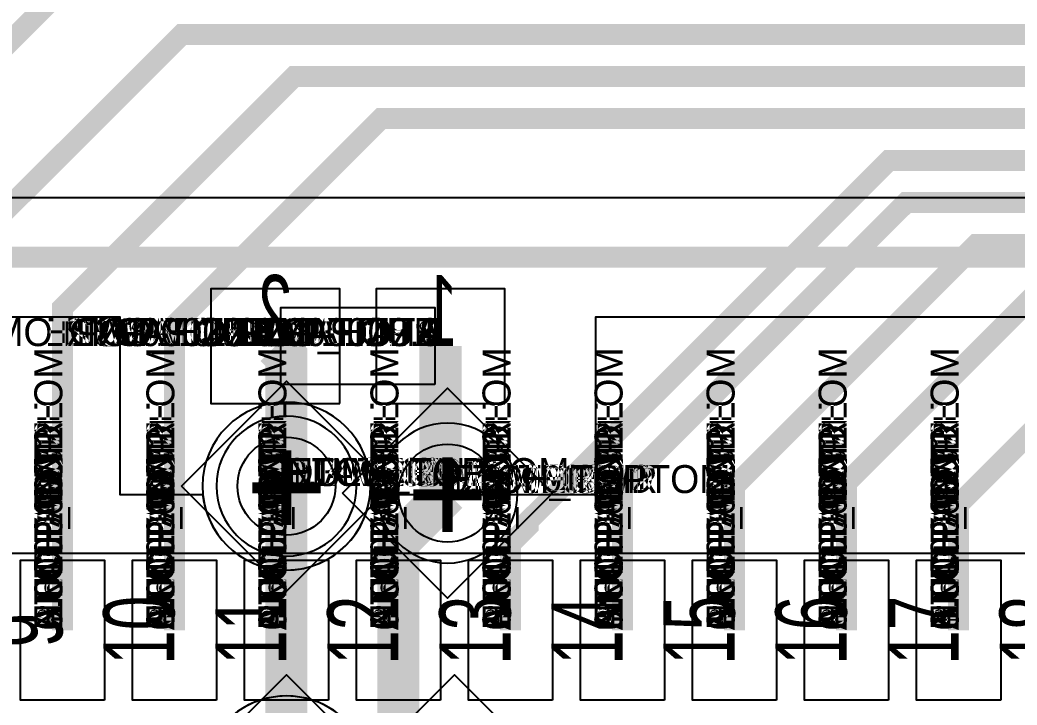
# Model space of a CAD drawing. Extents: x 0 to 323, y 0 to 320.
# Drawn here: x 31.1 to 38.22, y 37.19 to 42.08 of the extents above; entities that cross this region are included whole.
import ezdxf
from ezdxf.enums import TextEntityAlignment as Align

# ---------------------------------------------------------------- set-up
doc = ezdxf.new("R2010")
doc.units = 0
doc.header["$MEASUREMENT"] = 0
doc.layers.get('0').update_dxf_attribs({"linetype": 'CONTINUOUS'})
for name, color, linetype in [('CDN_FIGURES', 7, 'CONTINUOUS'), ('ETCH_BOTTOM', 7, 'CONTINUOUS'), ('ETCH_GND', 3, 'CONTINUOUS'), ('ETCH_INT1', 4, 'CONTINUOUS'), ('ETCH_INT2', 5, 'CONTINUOUS'), ('ETCH_PWR', 6, 'CONTINUOUS'), ('ETCH_TOP', 2, 'CONTINUOUS'), ('MANUFACTURING_NCLEGEND-1-6', 8, 'CONTINUOUS'), ('PACKAGE_GEOMETRY_ASSEMBLY_TOP', 11, 'CONTINUOUS'), ('PACKAGE_GEOMETRY_PIN_NUMBER', 9, 'CONTINUOUS')]:
    doc.layers.add(name, color=color, linetype=linetype)

# ---------------------------------------------------------------- blocks, each defined once
blk = doc.blocks.new('FIGURE_DIAMOND')
at = {"layer": 'CDN_FIGURES'}
blk.add_lwpolyline([(-0.5, 0), (0, 0.5), (0.5, 0), (0, -0.5)], close=True, dxfattribs=at)
blk = doc.blocks.new('PAD_INFO')
for tag in ['SHAPE_TYPE', 'PAD_HEIGHT', 'PAD_LAYER', 'PAD_TYPE', 'PAD_WIDTH']:
    blk.add_attdef(tag, (0, 0), '', height=0.2)
at = {"flags": 2}
blk.add_attdef('CDN_TYPE', (0, 0), '', height=0.2, dxfattribs=at)
blk = doc.blocks.new('DRILL_INFO')
at = {"flags": 2}
blk.add_attdef('CDN_TYPE', (0, 0), '', height=0.2, dxfattribs=at)
for tag in ['FSHAPE', 'FCHAR', 'DRILL_HEIGHT', 'DIAMETER', 'PLATED', 'DRILL_WIDTH']:
    blk.add_attdef(tag, (0, 0), '', height=0.2)
blk = doc.blocks.new('VIA0700X0300')
at = {"layer": 'ETCH_BOTTOM'}
blk.add_circle((0, 0), 0.35, dxfattribs=at)
at = {"layer": 'ETCH_GND'}
blk.add_circle((0, 0), 0.35, dxfattribs=at)
at = {"layer": 'ETCH_INT1'}
blk.add_circle((0, 0), 0.35, dxfattribs=at)
at = {"layer": 'ETCH_INT2'}
blk.add_circle((0, 0), 0.35, dxfattribs=at)
at = {"layer": 'ETCH_PWR'}
blk.add_circle((0, 0), 0.35, dxfattribs=at)
at = {"layer": 'ETCH_TOP'}
blk.add_circle((0, 0), 0.35, dxfattribs=at)
ref = blk.add_blockref('PAD_INFO', (0, 0))
ref.add_attrib('PAD_LAYER', 'ETCH_TOP', (0, 0), dxfattribs={"height": 0.2})
ref.add_attrib('SHAPE_TYPE', 'NULL', (0, 0), dxfattribs={"height": 0.2})
ref.add_attrib('PAD_TYPE', 'ANTIPAD', (0, 0), dxfattribs={"height": 0.2})
ref.add_attrib('PAD_WIDTH', '0.000000', (0, 0), dxfattribs={"height": 0.2})
ref.add_attrib('PAD_HEIGHT', '0.000000', (0, 0), dxfattribs={"height": 0.2})
ref = blk.add_blockref('PAD_INFO', (0, 0))
ref.add_attrib('PAD_LAYER', 'ETCH_GND', (0, 0), dxfattribs={"height": 0.2})
ref.add_attrib('SHAPE_TYPE', 'NULL', (0, 0), dxfattribs={"height": 0.2})
ref.add_attrib('PAD_TYPE', 'ANTIPAD', (0, 0), dxfattribs={"height": 0.2})
ref.add_attrib('PAD_WIDTH', '0.000000', (0, 0), dxfattribs={"height": 0.2})
ref.add_attrib('PAD_HEIGHT', '0.000000', (0, 0), dxfattribs={"height": 0.2})
ref = blk.add_blockref('PAD_INFO', (0, 0))
ref.add_attrib('PAD_LAYER', 'ETCH_INT1', (0, 0), dxfattribs={"height": 0.2})
ref.add_attrib('SHAPE_TYPE', 'NULL', (0, 0), dxfattribs={"height": 0.2})
ref.add_attrib('PAD_TYPE', 'ANTIPAD', (0, 0), dxfattribs={"height": 0.2})
ref.add_attrib('PAD_WIDTH', '0.000000', (0, 0), dxfattribs={"height": 0.2})
ref.add_attrib('PAD_HEIGHT', '0.000000', (0, 0), dxfattribs={"height": 0.2})
ref = blk.add_blockref('PAD_INFO', (0, 0))
ref.add_attrib('PAD_LAYER', 'ETCH_INT2', (0, 0), dxfattribs={"height": 0.2})
ref.add_attrib('SHAPE_TYPE', 'NULL', (0, 0), dxfattribs={"height": 0.2})
ref.add_attrib('PAD_TYPE', 'ANTIPAD', (0, 0), dxfattribs={"height": 0.2})
ref.add_attrib('PAD_WIDTH', '0.000000', (0, 0), dxfattribs={"height": 0.2})
ref.add_attrib('PAD_HEIGHT', '0.000000', (0, 0), dxfattribs={"height": 0.2})
ref = blk.add_blockref('PAD_INFO', (0, 0))
ref.add_attrib('PAD_LAYER', 'ETCH_PWR', (0, 0), dxfattribs={"height": 0.2})
ref.add_attrib('SHAPE_TYPE', 'NULL', (0, 0), dxfattribs={"height": 0.2})
ref.add_attrib('PAD_TYPE', 'ANTIPAD', (0, 0), dxfattribs={"height": 0.2})
ref.add_attrib('PAD_WIDTH', '0.000000', (0, 0), dxfattribs={"height": 0.2})
ref.add_attrib('PAD_HEIGHT', '0.000000', (0, 0), dxfattribs={"height": 0.2})
ref = blk.add_blockref('PAD_INFO', (0, 0))
ref.add_attrib('PAD_LAYER', 'ETCH_BOTTOM', (0, 0), dxfattribs={"height": 0.2})
ref.add_attrib('SHAPE_TYPE', 'NULL', (0, 0), dxfattribs={"height": 0.2})
ref.add_attrib('PAD_TYPE', 'ANTIPAD', (0, 0), dxfattribs={"height": 0.2})
ref.add_attrib('PAD_WIDTH', '0.000000', (0, 0), dxfattribs={"height": 0.2})
ref.add_attrib('PAD_HEIGHT', '0.000000', (0, 0), dxfattribs={"height": 0.2})
ref = blk.add_blockref('PAD_INFO', (0, 0))
ref.add_attrib('PAD_LAYER', 'ETCH_TOP', (0, 0), dxfattribs={"height": 0.2})
ref.add_attrib('SHAPE_TYPE', 'NULL', (0, 0), dxfattribs={"height": 0.2})
ref.add_attrib('PAD_TYPE', 'THERMAL', (0, 0), dxfattribs={"height": 0.2})
ref.add_attrib('PAD_WIDTH', '0.000000', (0, 0), dxfattribs={"height": 0.2})
ref.add_attrib('PAD_HEIGHT', '0.000000', (0, 0), dxfattribs={"height": 0.2})
ref = blk.add_blockref('PAD_INFO', (0, 0))
ref.add_attrib('PAD_LAYER', 'ETCH_GND', (0, 0), dxfattribs={"height": 0.2})
ref.add_attrib('SHAPE_TYPE', 'NULL', (0, 0), dxfattribs={"height": 0.2})
ref.add_attrib('PAD_TYPE', 'THERMAL', (0, 0), dxfattribs={"height": 0.2})
ref.add_attrib('PAD_WIDTH', '0.000000', (0, 0), dxfattribs={"height": 0.2})
ref.add_attrib('PAD_HEIGHT', '0.000000', (0, 0), dxfattribs={"height": 0.2})
ref = blk.add_blockref('PAD_INFO', (0, 0))
ref.add_attrib('PAD_LAYER', 'ETCH_INT1', (0, 0), dxfattribs={"height": 0.2})
ref.add_attrib('SHAPE_TYPE', 'NULL', (0, 0), dxfattribs={"height": 0.2})
ref.add_attrib('PAD_TYPE', 'THERMAL', (0, 0), dxfattribs={"height": 0.2})
ref.add_attrib('PAD_WIDTH', '0.000000', (0, 0), dxfattribs={"height": 0.2})
ref.add_attrib('PAD_HEIGHT', '0.000000', (0, 0), dxfattribs={"height": 0.2})
ref = blk.add_blockref('PAD_INFO', (0, 0))
ref.add_attrib('PAD_LAYER', 'ETCH_INT2', (0, 0), dxfattribs={"height": 0.2})
ref.add_attrib('SHAPE_TYPE', 'NULL', (0, 0), dxfattribs={"height": 0.2})
ref.add_attrib('PAD_TYPE', 'THERMAL', (0, 0), dxfattribs={"height": 0.2})
ref.add_attrib('PAD_WIDTH', '0.000000', (0, 0), dxfattribs={"height": 0.2})
ref.add_attrib('PAD_HEIGHT', '0.000000', (0, 0), dxfattribs={"height": 0.2})
ref = blk.add_blockref('PAD_INFO', (0, 0))
ref.add_attrib('PAD_LAYER', 'ETCH_PWR', (0, 0), dxfattribs={"height": 0.2})
ref.add_attrib('SHAPE_TYPE', 'NULL', (0, 0), dxfattribs={"height": 0.2})
ref.add_attrib('PAD_TYPE', 'THERMAL', (0, 0), dxfattribs={"height": 0.2})
ref.add_attrib('PAD_WIDTH', '0.000000', (0, 0), dxfattribs={"height": 0.2})
ref.add_attrib('PAD_HEIGHT', '0.000000', (0, 0), dxfattribs={"height": 0.2})
ref = blk.add_blockref('PAD_INFO', (0, 0))
ref.add_attrib('PAD_LAYER', 'ETCH_BOTTOM', (0, 0), dxfattribs={"height": 0.2})
ref.add_attrib('SHAPE_TYPE', 'NULL', (0, 0), dxfattribs={"height": 0.2})
ref.add_attrib('PAD_TYPE', 'THERMAL', (0, 0), dxfattribs={"height": 0.2})
ref.add_attrib('PAD_WIDTH', '0.000000', (0, 0), dxfattribs={"height": 0.2})
ref.add_attrib('PAD_HEIGHT', '0.000000', (0, 0), dxfattribs={"height": 0.2})
ref = blk.add_blockref('PAD_INFO', (0, 0))
ref.add_attrib('PAD_LAYER', 'ETCH_TOP', (0, 0), dxfattribs={"height": 0.2})
ref.add_attrib('SHAPE_TYPE', 'CIRCLE', (0, 0), dxfattribs={"height": 0.2})
ref.add_attrib('PAD_TYPE', 'REGULAR', (0, 0), dxfattribs={"height": 0.2})
ref.add_attrib('PAD_WIDTH', '0.700000', (0, 0), dxfattribs={"height": 0.2})
ref.add_attrib('PAD_HEIGHT', '0.700000', (0, 0), dxfattribs={"height": 0.2})
ref = blk.add_blockref('PAD_INFO', (0, 0))
ref.add_attrib('PAD_LAYER', 'ETCH_GND', (0, 0), dxfattribs={"height": 0.2})
ref.add_attrib('SHAPE_TYPE', 'CIRCLE', (0, 0), dxfattribs={"height": 0.2})
ref.add_attrib('PAD_TYPE', 'REGULAR', (0, 0), dxfattribs={"height": 0.2})
ref.add_attrib('PAD_WIDTH', '0.700000', (0, 0), dxfattribs={"height": 0.2})
ref.add_attrib('PAD_HEIGHT', '0.700000', (0, 0), dxfattribs={"height": 0.2})
ref = blk.add_blockref('PAD_INFO', (0, 0))
ref.add_attrib('PAD_LAYER', 'ETCH_INT1', (0, 0), dxfattribs={"height": 0.2})
ref.add_attrib('SHAPE_TYPE', 'CIRCLE', (0, 0), dxfattribs={"height": 0.2})
ref.add_attrib('PAD_TYPE', 'REGULAR', (0, 0), dxfattribs={"height": 0.2})
ref.add_attrib('PAD_WIDTH', '0.700000', (0, 0), dxfattribs={"height": 0.2})
ref.add_attrib('PAD_HEIGHT', '0.700000', (0, 0), dxfattribs={"height": 0.2})
ref = blk.add_blockref('PAD_INFO', (0, 0))
ref.add_attrib('PAD_LAYER', 'ETCH_INT2', (0, 0), dxfattribs={"height": 0.2})
ref.add_attrib('SHAPE_TYPE', 'CIRCLE', (0, 0), dxfattribs={"height": 0.2})
ref.add_attrib('PAD_TYPE', 'REGULAR', (0, 0), dxfattribs={"height": 0.2})
ref.add_attrib('PAD_WIDTH', '0.700000', (0, 0), dxfattribs={"height": 0.2})
ref.add_attrib('PAD_HEIGHT', '0.700000', (0, 0), dxfattribs={"height": 0.2})
ref = blk.add_blockref('PAD_INFO', (0, 0))
ref.add_attrib('PAD_LAYER', 'ETCH_PWR', (0, 0), dxfattribs={"height": 0.2})
ref.add_attrib('SHAPE_TYPE', 'CIRCLE', (0, 0), dxfattribs={"height": 0.2})
ref.add_attrib('PAD_TYPE', 'REGULAR', (0, 0), dxfattribs={"height": 0.2})
ref.add_attrib('PAD_WIDTH', '0.700000', (0, 0), dxfattribs={"height": 0.2})
ref.add_attrib('PAD_HEIGHT', '0.700000', (0, 0), dxfattribs={"height": 0.2})
ref = blk.add_blockref('PAD_INFO', (0, 0))
ref.add_attrib('PAD_LAYER', 'ETCH_BOTTOM', (0, 0), dxfattribs={"height": 0.2})
ref.add_attrib('SHAPE_TYPE', 'CIRCLE', (0, 0), dxfattribs={"height": 0.2})
ref.add_attrib('PAD_TYPE', 'REGULAR', (0, 0), dxfattribs={"height": 0.2})
ref.add_attrib('PAD_WIDTH', '0.700000', (0, 0), dxfattribs={"height": 0.2})
ref.add_attrib('PAD_HEIGHT', '0.700000', (0, 0), dxfattribs={"height": 0.2})
ref = blk.add_blockref('DRILL_INFO', (0, 0))
ref.add_attrib('DIAMETER', '0.300000', (0, 0), dxfattribs={"height": 0.2})
ref.add_attrib('PLATED', 'PLATED', (0, 0), dxfattribs={"height": 0.2})
ref.add_attrib('FSHAPE', 'DIAMOND', (0, 0), dxfattribs={"height": 0.2})
ref.add_attrib('FCHAR', '+', (0, 0), dxfattribs={"height": 0.2})
ref.add_attrib('DRILL_WIDTH', '1.500000', (0, 0), dxfattribs={"height": 0.2})
ref.add_attrib('DRILL_HEIGHT', '1.500000', (0, 0), dxfattribs={"height": 0.2})
for tag in ['CDN_TYPE', 'PIN']:
    blk.add_attdef(tag, (0, 0), '', height=0.2)
at = {"flags": 2}
for tag in ['PSTKNAME', 'BBV']:
    blk.add_attdef(tag, (0, 0), '', height=0.2, dxfattribs=at)
blk = doc.blocks.new('RC1000X0600TS')
at = {"layer": 'ETCH_TOP'}
blk.add_lwpolyline([(-0.5, -0.3), (-0.5, 0.3), (0.5, 0.3), (0.5, -0.3)], close=True, dxfattribs=at)
ref = blk.add_blockref('PAD_INFO', (0, 0))
ref.add_attrib('PAD_LAYER', 'ETCH_TOP', (0, 0), dxfattribs={"height": 0.2})
ref.add_attrib('SHAPE_TYPE', 'NULL', (0, 0), dxfattribs={"height": 0.2})
ref.add_attrib('PAD_TYPE', 'ANTIPAD', (0, 0), dxfattribs={"height": 0.2})
ref.add_attrib('PAD_WIDTH', '0.000000', (0, 0), dxfattribs={"height": 0.2})
ref.add_attrib('PAD_HEIGHT', '0.000000', (0, 0), dxfattribs={"height": 0.2})
ref = blk.add_blockref('PAD_INFO', (0, 0))
ref.add_attrib('PAD_LAYER', 'ETCH_GND', (0, 0), dxfattribs={"height": 0.2})
ref.add_attrib('SHAPE_TYPE', 'NULL', (0, 0), dxfattribs={"height": 0.2})
ref.add_attrib('PAD_TYPE', 'ANTIPAD', (0, 0), dxfattribs={"height": 0.2})
ref.add_attrib('PAD_WIDTH', '0.000000', (0, 0), dxfattribs={"height": 0.2})
ref.add_attrib('PAD_HEIGHT', '0.000000', (0, 0), dxfattribs={"height": 0.2})
ref = blk.add_blockref('PAD_INFO', (0, 0))
ref.add_attrib('PAD_LAYER', 'ETCH_INT1', (0, 0), dxfattribs={"height": 0.2})
ref.add_attrib('SHAPE_TYPE', 'NULL', (0, 0), dxfattribs={"height": 0.2})
ref.add_attrib('PAD_TYPE', 'ANTIPAD', (0, 0), dxfattribs={"height": 0.2})
ref.add_attrib('PAD_WIDTH', '0.000000', (0, 0), dxfattribs={"height": 0.2})
ref.add_attrib('PAD_HEIGHT', '0.000000', (0, 0), dxfattribs={"height": 0.2})
ref = blk.add_blockref('PAD_INFO', (0, 0))
ref.add_attrib('PAD_LAYER', 'ETCH_INT2', (0, 0), dxfattribs={"height": 0.2})
ref.add_attrib('SHAPE_TYPE', 'NULL', (0, 0), dxfattribs={"height": 0.2})
ref.add_attrib('PAD_TYPE', 'ANTIPAD', (0, 0), dxfattribs={"height": 0.2})
ref.add_attrib('PAD_WIDTH', '0.000000', (0, 0), dxfattribs={"height": 0.2})
ref.add_attrib('PAD_HEIGHT', '0.000000', (0, 0), dxfattribs={"height": 0.2})
ref = blk.add_blockref('PAD_INFO', (0, 0))
ref.add_attrib('PAD_LAYER', 'ETCH_PWR', (0, 0), dxfattribs={"height": 0.2})
ref.add_attrib('SHAPE_TYPE', 'NULL', (0, 0), dxfattribs={"height": 0.2})
ref.add_attrib('PAD_TYPE', 'ANTIPAD', (0, 0), dxfattribs={"height": 0.2})
ref.add_attrib('PAD_WIDTH', '0.000000', (0, 0), dxfattribs={"height": 0.2})
ref.add_attrib('PAD_HEIGHT', '0.000000', (0, 0), dxfattribs={"height": 0.2})
ref = blk.add_blockref('PAD_INFO', (0, 0))
ref.add_attrib('PAD_LAYER', 'ETCH_BOTTOM', (0, 0), dxfattribs={"height": 0.2})
ref.add_attrib('SHAPE_TYPE', 'NULL', (0, 0), dxfattribs={"height": 0.2})
ref.add_attrib('PAD_TYPE', 'ANTIPAD', (0, 0), dxfattribs={"height": 0.2})
ref.add_attrib('PAD_WIDTH', '0.000000', (0, 0), dxfattribs={"height": 0.2})
ref.add_attrib('PAD_HEIGHT', '0.000000', (0, 0), dxfattribs={"height": 0.2})
ref = blk.add_blockref('PAD_INFO', (0, 0))
ref.add_attrib('PAD_LAYER', 'ETCH_TOP', (0, 0), dxfattribs={"height": 0.2})
ref.add_attrib('SHAPE_TYPE', 'NULL', (0, 0), dxfattribs={"height": 0.2})
ref.add_attrib('PAD_TYPE', 'THERMAL', (0, 0), dxfattribs={"height": 0.2})
ref.add_attrib('PAD_WIDTH', '0.000000', (0, 0), dxfattribs={"height": 0.2})
ref.add_attrib('PAD_HEIGHT', '0.000000', (0, 0), dxfattribs={"height": 0.2})
ref = blk.add_blockref('PAD_INFO', (0, 0))
ref.add_attrib('PAD_LAYER', 'ETCH_GND', (0, 0), dxfattribs={"height": 0.2})
ref.add_attrib('SHAPE_TYPE', 'NULL', (0, 0), dxfattribs={"height": 0.2})
ref.add_attrib('PAD_TYPE', 'THERMAL', (0, 0), dxfattribs={"height": 0.2})
ref.add_attrib('PAD_WIDTH', '0.000000', (0, 0), dxfattribs={"height": 0.2})
ref.add_attrib('PAD_HEIGHT', '0.000000', (0, 0), dxfattribs={"height": 0.2})
ref = blk.add_blockref('PAD_INFO', (0, 0))
ref.add_attrib('PAD_LAYER', 'ETCH_INT1', (0, 0), dxfattribs={"height": 0.2})
ref.add_attrib('SHAPE_TYPE', 'NULL', (0, 0), dxfattribs={"height": 0.2})
ref.add_attrib('PAD_TYPE', 'THERMAL', (0, 0), dxfattribs={"height": 0.2})
ref.add_attrib('PAD_WIDTH', '0.000000', (0, 0), dxfattribs={"height": 0.2})
ref.add_attrib('PAD_HEIGHT', '0.000000', (0, 0), dxfattribs={"height": 0.2})
ref = blk.add_blockref('PAD_INFO', (0, 0))
ref.add_attrib('PAD_LAYER', 'ETCH_INT2', (0, 0), dxfattribs={"height": 0.2})
ref.add_attrib('SHAPE_TYPE', 'NULL', (0, 0), dxfattribs={"height": 0.2})
ref.add_attrib('PAD_TYPE', 'THERMAL', (0, 0), dxfattribs={"height": 0.2})
ref.add_attrib('PAD_WIDTH', '0.000000', (0, 0), dxfattribs={"height": 0.2})
ref.add_attrib('PAD_HEIGHT', '0.000000', (0, 0), dxfattribs={"height": 0.2})
ref = blk.add_blockref('PAD_INFO', (0, 0))
ref.add_attrib('PAD_LAYER', 'ETCH_PWR', (0, 0), dxfattribs={"height": 0.2})
ref.add_attrib('SHAPE_TYPE', 'NULL', (0, 0), dxfattribs={"height": 0.2})
ref.add_attrib('PAD_TYPE', 'THERMAL', (0, 0), dxfattribs={"height": 0.2})
ref.add_attrib('PAD_WIDTH', '0.000000', (0, 0), dxfattribs={"height": 0.2})
ref.add_attrib('PAD_HEIGHT', '0.000000', (0, 0), dxfattribs={"height": 0.2})
ref = blk.add_blockref('PAD_INFO', (0, 0))
ref.add_attrib('PAD_LAYER', 'ETCH_BOTTOM', (0, 0), dxfattribs={"height": 0.2})
ref.add_attrib('SHAPE_TYPE', 'NULL', (0, 0), dxfattribs={"height": 0.2})
ref.add_attrib('PAD_TYPE', 'THERMAL', (0, 0), dxfattribs={"height": 0.2})
ref.add_attrib('PAD_WIDTH', '0.000000', (0, 0), dxfattribs={"height": 0.2})
ref.add_attrib('PAD_HEIGHT', '0.000000', (0, 0), dxfattribs={"height": 0.2})
ref = blk.add_blockref('PAD_INFO', (0, 0))
ref.add_attrib('PAD_LAYER', 'ETCH_TOP', (0, 0), dxfattribs={"height": 0.2})
ref.add_attrib('SHAPE_TYPE', 'RECTANGLE', (0, 0), dxfattribs={"height": 0.2})
ref.add_attrib('PAD_TYPE', 'REGULAR', (0, 0), dxfattribs={"height": 0.2})
ref.add_attrib('PAD_WIDTH', '1.000000', (0, 0), dxfattribs={"height": 0.2})
ref.add_attrib('PAD_HEIGHT', '0.600000', (0, 0), dxfattribs={"height": 0.2})
ref = blk.add_blockref('PAD_INFO', (0, 0))
ref.add_attrib('PAD_LAYER', 'ETCH_GND', (0, 0), dxfattribs={"height": 0.2})
ref.add_attrib('SHAPE_TYPE', 'NULL', (0, 0), dxfattribs={"height": 0.2})
ref.add_attrib('PAD_TYPE', 'REGULAR', (0, 0), dxfattribs={"height": 0.2})
ref.add_attrib('PAD_WIDTH', '0.000000', (0, 0), dxfattribs={"height": 0.2})
ref.add_attrib('PAD_HEIGHT', '0.000000', (0, 0), dxfattribs={"height": 0.2})
ref = blk.add_blockref('PAD_INFO', (0, 0))
ref.add_attrib('PAD_LAYER', 'ETCH_INT1', (0, 0), dxfattribs={"height": 0.2})
ref.add_attrib('SHAPE_TYPE', 'NULL', (0, 0), dxfattribs={"height": 0.2})
ref.add_attrib('PAD_TYPE', 'REGULAR', (0, 0), dxfattribs={"height": 0.2})
ref.add_attrib('PAD_WIDTH', '0.000000', (0, 0), dxfattribs={"height": 0.2})
ref.add_attrib('PAD_HEIGHT', '0.000000', (0, 0), dxfattribs={"height": 0.2})
ref = blk.add_blockref('PAD_INFO', (0, 0))
ref.add_attrib('PAD_LAYER', 'ETCH_INT2', (0, 0), dxfattribs={"height": 0.2})
ref.add_attrib('SHAPE_TYPE', 'NULL', (0, 0), dxfattribs={"height": 0.2})
ref.add_attrib('PAD_TYPE', 'REGULAR', (0, 0), dxfattribs={"height": 0.2})
ref.add_attrib('PAD_WIDTH', '0.000000', (0, 0), dxfattribs={"height": 0.2})
ref.add_attrib('PAD_HEIGHT', '0.000000', (0, 0), dxfattribs={"height": 0.2})
ref = blk.add_blockref('PAD_INFO', (0, 0))
ref.add_attrib('PAD_LAYER', 'ETCH_PWR', (0, 0), dxfattribs={"height": 0.2})
ref.add_attrib('SHAPE_TYPE', 'NULL', (0, 0), dxfattribs={"height": 0.2})
ref.add_attrib('PAD_TYPE', 'REGULAR', (0, 0), dxfattribs={"height": 0.2})
ref.add_attrib('PAD_WIDTH', '0.000000', (0, 0), dxfattribs={"height": 0.2})
ref.add_attrib('PAD_HEIGHT', '0.000000', (0, 0), dxfattribs={"height": 0.2})
ref = blk.add_blockref('PAD_INFO', (0, 0))
ref.add_attrib('PAD_LAYER', 'ETCH_BOTTOM', (0, 0), dxfattribs={"height": 0.2})
ref.add_attrib('SHAPE_TYPE', 'NULL', (0, 0), dxfattribs={"height": 0.2})
ref.add_attrib('PAD_TYPE', 'REGULAR', (0, 0), dxfattribs={"height": 0.2})
ref.add_attrib('PAD_WIDTH', '0.000000', (0, 0), dxfattribs={"height": 0.2})
ref.add_attrib('PAD_HEIGHT', '0.000000', (0, 0), dxfattribs={"height": 0.2})
ref = blk.add_blockref('DRILL_INFO', (0, 0))
ref.add_attrib('DIAMETER', '0.000000', (0, 0), dxfattribs={"height": 0.2})
ref.add_attrib('PLATED', 'PLATED', (0, 0), dxfattribs={"height": 0.2})
ref.add_attrib('FSHAPE', 'NULL', (0, 0), dxfattribs={"height": 0.2})
ref.add_attrib('DRILL_WIDTH', '0.000000', (0, 0), dxfattribs={"height": 0.2})
ref.add_attrib('DRILL_HEIGHT', '0.000000', (0, 0), dxfattribs={"height": 0.2})
for tag in ['CDN_TYPE', 'PIN']:
    blk.add_attdef(tag, (0, 0), '', height=0.2)
at = {"flags": 2}
for tag in ['PSTKNAME', 'BBV']:
    blk.add_attdef(tag, (0, 0), '', height=0.2, dxfattribs=at)
blk = doc.blocks.new('TSSOP2_44')
at = {"layer": 'PACKAGE_GEOMETRY_ASSEMBLY_TOP'}
blk.add_lwpolyline([(-5.08, -9.315), (5.08, -9.315), (5.08, 9.315), (-5.08, 9.315)], close=True, dxfattribs=at)
at = {"layer": 'ETCH_TOP'}
ref = blk.add_blockref('RC1000X0600TS', (-5.63, 6.8), dxfattribs=at)
ref.add_attrib('CDN_TYPE', 'PIN', (0, 0), dxfattribs={"height": 0.2})
ref.add_attrib('PIN', '3', (0, 0), dxfattribs={"height": 0.2})
ref = blk.add_blockref('RC1000X0600TS', (-5.63, 6), dxfattribs=at)
ref.add_attrib('CDN_TYPE', 'PIN', (0, 0), dxfattribs={"height": 0.2})
ref.add_attrib('PIN', '4', (0, 0), dxfattribs={"height": 0.2})
ref = blk.add_blockref('RC1000X0600TS', (-5.63, 5.2), dxfattribs=at)
ref.add_attrib('CDN_TYPE', 'PIN', (0, 0), dxfattribs={"height": 0.2})
ref.add_attrib('PIN', '5', (0, 0), dxfattribs={"height": 0.2})
ref = blk.add_blockref('RC1000X0600TS', (-5.63, 4.4), dxfattribs=at)
ref.add_attrib('CDN_TYPE', 'PIN', (0, 0), dxfattribs={"height": 0.2})
ref.add_attrib('PIN', '6', (0, 0), dxfattribs={"height": 0.2})
ref = blk.add_blockref('RC1000X0600TS', (-5.63, 3.6), dxfattribs=at)
ref.add_attrib('CDN_TYPE', 'PIN', (0, 0), dxfattribs={"height": 0.2})
ref.add_attrib('PIN', '7', (0, 0), dxfattribs={"height": 0.2})
ref = blk.add_blockref('RC1000X0600TS', (-5.63, 2.8), dxfattribs=at)
ref.add_attrib('CDN_TYPE', 'PIN', (0, 0), dxfattribs={"height": 0.2})
ref.add_attrib('PIN', '8', (0, 0), dxfattribs={"height": 0.2})
ref = blk.add_blockref('RC1000X0600TS', (-5.63, 2), dxfattribs=at)
ref.add_attrib('CDN_TYPE', 'PIN', (0, 0), dxfattribs={"height": 0.2})
ref.add_attrib('PIN', '9', (0, 0), dxfattribs={"height": 0.2})
ref = blk.add_blockref('RC1000X0600TS', (-5.63, 1.2), dxfattribs=at)
ref.add_attrib('CDN_TYPE', 'PIN', (0, 0), dxfattribs={"height": 0.2})
ref.add_attrib('PIN', '10', (0, 0), dxfattribs={"height": 0.2})
ref = blk.add_blockref('RC1000X0600TS', (-5.63, 0.4), dxfattribs=at)
ref.add_attrib('CDN_TYPE', 'PIN', (0, 0), dxfattribs={"height": 0.2})
ref.add_attrib('PIN', '11', (0, 0), dxfattribs={"height": 0.2})
ref = blk.add_blockref('RC1000X0600TS', (-5.63, -6), dxfattribs=at)
ref.add_attrib('CDN_TYPE', 'PIN', (0, 0), dxfattribs={"height": 0.2})
ref.add_attrib('PIN', '19', (0, 0), dxfattribs={"height": 0.2})
ref = blk.add_blockref('RC1000X0600TS', (-5.63, -5.2), dxfattribs=at)
ref.add_attrib('CDN_TYPE', 'PIN', (0, 0), dxfattribs={"height": 0.2})
ref.add_attrib('PIN', '18', (0, 0), dxfattribs={"height": 0.2})
ref = blk.add_blockref('RC1000X0600TS', (-5.63, -3.6), dxfattribs=at)
ref.add_attrib('CDN_TYPE', 'PIN', (0, 0), dxfattribs={"height": 0.2})
ref.add_attrib('PIN', '16', (0, 0), dxfattribs={"height": 0.2})
ref = blk.add_blockref('RC1000X0600TS', (-5.63, -1.2), dxfattribs=at)
ref.add_attrib('CDN_TYPE', 'PIN', (0, 0), dxfattribs={"height": 0.2})
ref.add_attrib('PIN', '13', (0, 0), dxfattribs={"height": 0.2})
ref = blk.add_blockref('RC1000X0600TS', (-5.63, -0.4), dxfattribs=at)
ref.add_attrib('CDN_TYPE', 'PIN', (0, 0), dxfattribs={"height": 0.2})
ref.add_attrib('PIN', '12', (0, 0), dxfattribs={"height": 0.2})
ref = blk.add_blockref('RC1000X0600TS', (-5.63, -4.4), dxfattribs=at)
ref.add_attrib('CDN_TYPE', 'PIN', (0, 0), dxfattribs={"height": 0.2})
ref.add_attrib('PIN', '17', (0, 0), dxfattribs={"height": 0.2})
ref = blk.add_blockref('RC1000X0600TS', (-5.63, -2.8), dxfattribs=at)
ref.add_attrib('CDN_TYPE', 'PIN', (0, 0), dxfattribs={"height": 0.2})
ref.add_attrib('PIN', '15', (0, 0), dxfattribs={"height": 0.2})
ref = blk.add_blockref('RC1000X0600TS', (-5.63, -2), dxfattribs=at)
ref.add_attrib('CDN_TYPE', 'PIN', (0, 0), dxfattribs={"height": 0.2})
ref.add_attrib('PIN', '14', (0, 0), dxfattribs={"height": 0.2})
at = {"flags": 2}
for tag in ['SYMBOL_TYPE', 'CDN_TYPE', 'REFDES']:
    blk.add_attdef(tag, (0, 0), '', height=0.2, dxfattribs=at)
blk = doc.blocks.new('RC0920X0820TS')
at = {"layer": 'ETCH_TOP'}
blk.add_lwpolyline([(-0.46, -0.41), (-0.46, 0.41), (0.46, 0.41), (0.46, -0.41)], close=True, dxfattribs=at)
ref = blk.add_blockref('PAD_INFO', (0, 0))
ref.add_attrib('PAD_LAYER', 'ETCH_TOP', (0, 0), dxfattribs={"height": 0.2})
ref.add_attrib('SHAPE_TYPE', 'NULL', (0, 0), dxfattribs={"height": 0.2})
ref.add_attrib('PAD_TYPE', 'ANTIPAD', (0, 0), dxfattribs={"height": 0.2})
ref.add_attrib('PAD_WIDTH', '0.000000', (0, 0), dxfattribs={"height": 0.2})
ref.add_attrib('PAD_HEIGHT', '0.000000', (0, 0), dxfattribs={"height": 0.2})
ref = blk.add_blockref('PAD_INFO', (0, 0))
ref.add_attrib('PAD_LAYER', 'ETCH_GND', (0, 0), dxfattribs={"height": 0.2})
ref.add_attrib('SHAPE_TYPE', 'NULL', (0, 0), dxfattribs={"height": 0.2})
ref.add_attrib('PAD_TYPE', 'ANTIPAD', (0, 0), dxfattribs={"height": 0.2})
ref.add_attrib('PAD_WIDTH', '0.000000', (0, 0), dxfattribs={"height": 0.2})
ref.add_attrib('PAD_HEIGHT', '0.000000', (0, 0), dxfattribs={"height": 0.2})
ref = blk.add_blockref('PAD_INFO', (0, 0))
ref.add_attrib('PAD_LAYER', 'ETCH_INT1', (0, 0), dxfattribs={"height": 0.2})
ref.add_attrib('SHAPE_TYPE', 'NULL', (0, 0), dxfattribs={"height": 0.2})
ref.add_attrib('PAD_TYPE', 'ANTIPAD', (0, 0), dxfattribs={"height": 0.2})
ref.add_attrib('PAD_WIDTH', '0.000000', (0, 0), dxfattribs={"height": 0.2})
ref.add_attrib('PAD_HEIGHT', '0.000000', (0, 0), dxfattribs={"height": 0.2})
ref = blk.add_blockref('PAD_INFO', (0, 0))
ref.add_attrib('PAD_LAYER', 'ETCH_INT2', (0, 0), dxfattribs={"height": 0.2})
ref.add_attrib('SHAPE_TYPE', 'NULL', (0, 0), dxfattribs={"height": 0.2})
ref.add_attrib('PAD_TYPE', 'ANTIPAD', (0, 0), dxfattribs={"height": 0.2})
ref.add_attrib('PAD_WIDTH', '0.000000', (0, 0), dxfattribs={"height": 0.2})
ref.add_attrib('PAD_HEIGHT', '0.000000', (0, 0), dxfattribs={"height": 0.2})
ref = blk.add_blockref('PAD_INFO', (0, 0))
ref.add_attrib('PAD_LAYER', 'ETCH_PWR', (0, 0), dxfattribs={"height": 0.2})
ref.add_attrib('SHAPE_TYPE', 'NULL', (0, 0), dxfattribs={"height": 0.2})
ref.add_attrib('PAD_TYPE', 'ANTIPAD', (0, 0), dxfattribs={"height": 0.2})
ref.add_attrib('PAD_WIDTH', '0.000000', (0, 0), dxfattribs={"height": 0.2})
ref.add_attrib('PAD_HEIGHT', '0.000000', (0, 0), dxfattribs={"height": 0.2})
ref = blk.add_blockref('PAD_INFO', (0, 0))
ref.add_attrib('PAD_LAYER', 'ETCH_BOTTOM', (0, 0), dxfattribs={"height": 0.2})
ref.add_attrib('SHAPE_TYPE', 'NULL', (0, 0), dxfattribs={"height": 0.2})
ref.add_attrib('PAD_TYPE', 'ANTIPAD', (0, 0), dxfattribs={"height": 0.2})
ref.add_attrib('PAD_WIDTH', '0.000000', (0, 0), dxfattribs={"height": 0.2})
ref.add_attrib('PAD_HEIGHT', '0.000000', (0, 0), dxfattribs={"height": 0.2})
ref = blk.add_blockref('PAD_INFO', (0, 0))
ref.add_attrib('PAD_LAYER', 'ETCH_TOP', (0, 0), dxfattribs={"height": 0.2})
ref.add_attrib('SHAPE_TYPE', 'NULL', (0, 0), dxfattribs={"height": 0.2})
ref.add_attrib('PAD_TYPE', 'THERMAL', (0, 0), dxfattribs={"height": 0.2})
ref.add_attrib('PAD_WIDTH', '0.000000', (0, 0), dxfattribs={"height": 0.2})
ref.add_attrib('PAD_HEIGHT', '0.000000', (0, 0), dxfattribs={"height": 0.2})
ref = blk.add_blockref('PAD_INFO', (0, 0))
ref.add_attrib('PAD_LAYER', 'ETCH_GND', (0, 0), dxfattribs={"height": 0.2})
ref.add_attrib('SHAPE_TYPE', 'NULL', (0, 0), dxfattribs={"height": 0.2})
ref.add_attrib('PAD_TYPE', 'THERMAL', (0, 0), dxfattribs={"height": 0.2})
ref.add_attrib('PAD_WIDTH', '0.000000', (0, 0), dxfattribs={"height": 0.2})
ref.add_attrib('PAD_HEIGHT', '0.000000', (0, 0), dxfattribs={"height": 0.2})
ref = blk.add_blockref('PAD_INFO', (0, 0))
ref.add_attrib('PAD_LAYER', 'ETCH_INT1', (0, 0), dxfattribs={"height": 0.2})
ref.add_attrib('SHAPE_TYPE', 'NULL', (0, 0), dxfattribs={"height": 0.2})
ref.add_attrib('PAD_TYPE', 'THERMAL', (0, 0), dxfattribs={"height": 0.2})
ref.add_attrib('PAD_WIDTH', '0.000000', (0, 0), dxfattribs={"height": 0.2})
ref.add_attrib('PAD_HEIGHT', '0.000000', (0, 0), dxfattribs={"height": 0.2})
ref = blk.add_blockref('PAD_INFO', (0, 0))
ref.add_attrib('PAD_LAYER', 'ETCH_INT2', (0, 0), dxfattribs={"height": 0.2})
ref.add_attrib('SHAPE_TYPE', 'NULL', (0, 0), dxfattribs={"height": 0.2})
ref.add_attrib('PAD_TYPE', 'THERMAL', (0, 0), dxfattribs={"height": 0.2})
ref.add_attrib('PAD_WIDTH', '0.000000', (0, 0), dxfattribs={"height": 0.2})
ref.add_attrib('PAD_HEIGHT', '0.000000', (0, 0), dxfattribs={"height": 0.2})
ref = blk.add_blockref('PAD_INFO', (0, 0))
ref.add_attrib('PAD_LAYER', 'ETCH_PWR', (0, 0), dxfattribs={"height": 0.2})
ref.add_attrib('SHAPE_TYPE', 'NULL', (0, 0), dxfattribs={"height": 0.2})
ref.add_attrib('PAD_TYPE', 'THERMAL', (0, 0), dxfattribs={"height": 0.2})
ref.add_attrib('PAD_WIDTH', '0.000000', (0, 0), dxfattribs={"height": 0.2})
ref.add_attrib('PAD_HEIGHT', '0.000000', (0, 0), dxfattribs={"height": 0.2})
ref = blk.add_blockref('PAD_INFO', (0, 0))
ref.add_attrib('PAD_LAYER', 'ETCH_BOTTOM', (0, 0), dxfattribs={"height": 0.2})
ref.add_attrib('SHAPE_TYPE', 'NULL', (0, 0), dxfattribs={"height": 0.2})
ref.add_attrib('PAD_TYPE', 'THERMAL', (0, 0), dxfattribs={"height": 0.2})
ref.add_attrib('PAD_WIDTH', '0.000000', (0, 0), dxfattribs={"height": 0.2})
ref.add_attrib('PAD_HEIGHT', '0.000000', (0, 0), dxfattribs={"height": 0.2})
ref = blk.add_blockref('PAD_INFO', (0, 0))
ref.add_attrib('PAD_LAYER', 'ETCH_TOP', (0, 0), dxfattribs={"height": 0.2})
ref.add_attrib('SHAPE_TYPE', 'RECTANGLE', (0, 0), dxfattribs={"height": 0.2})
ref.add_attrib('PAD_TYPE', 'REGULAR', (0, 0), dxfattribs={"height": 0.2})
ref.add_attrib('PAD_WIDTH', '0.920000', (0, 0), dxfattribs={"height": 0.2})
ref.add_attrib('PAD_HEIGHT', '0.820000', (0, 0), dxfattribs={"height": 0.2})
ref = blk.add_blockref('PAD_INFO', (0, 0))
ref.add_attrib('PAD_LAYER', 'ETCH_GND', (0, 0), dxfattribs={"height": 0.2})
ref.add_attrib('SHAPE_TYPE', 'NULL', (0, 0), dxfattribs={"height": 0.2})
ref.add_attrib('PAD_TYPE', 'REGULAR', (0, 0), dxfattribs={"height": 0.2})
ref.add_attrib('PAD_WIDTH', '0.000000', (0, 0), dxfattribs={"height": 0.2})
ref.add_attrib('PAD_HEIGHT', '0.000000', (0, 0), dxfattribs={"height": 0.2})
ref = blk.add_blockref('PAD_INFO', (0, 0))
ref.add_attrib('PAD_LAYER', 'ETCH_INT1', (0, 0), dxfattribs={"height": 0.2})
ref.add_attrib('SHAPE_TYPE', 'NULL', (0, 0), dxfattribs={"height": 0.2})
ref.add_attrib('PAD_TYPE', 'REGULAR', (0, 0), dxfattribs={"height": 0.2})
ref.add_attrib('PAD_WIDTH', '0.000000', (0, 0), dxfattribs={"height": 0.2})
ref.add_attrib('PAD_HEIGHT', '0.000000', (0, 0), dxfattribs={"height": 0.2})
ref = blk.add_blockref('PAD_INFO', (0, 0))
ref.add_attrib('PAD_LAYER', 'ETCH_INT2', (0, 0), dxfattribs={"height": 0.2})
ref.add_attrib('SHAPE_TYPE', 'NULL', (0, 0), dxfattribs={"height": 0.2})
ref.add_attrib('PAD_TYPE', 'REGULAR', (0, 0), dxfattribs={"height": 0.2})
ref.add_attrib('PAD_WIDTH', '0.000000', (0, 0), dxfattribs={"height": 0.2})
ref.add_attrib('PAD_HEIGHT', '0.000000', (0, 0), dxfattribs={"height": 0.2})
ref = blk.add_blockref('PAD_INFO', (0, 0))
ref.add_attrib('PAD_LAYER', 'ETCH_PWR', (0, 0), dxfattribs={"height": 0.2})
ref.add_attrib('SHAPE_TYPE', 'NULL', (0, 0), dxfattribs={"height": 0.2})
ref.add_attrib('PAD_TYPE', 'REGULAR', (0, 0), dxfattribs={"height": 0.2})
ref.add_attrib('PAD_WIDTH', '0.000000', (0, 0), dxfattribs={"height": 0.2})
ref.add_attrib('PAD_HEIGHT', '0.000000', (0, 0), dxfattribs={"height": 0.2})
ref = blk.add_blockref('PAD_INFO', (0, 0))
ref.add_attrib('PAD_LAYER', 'ETCH_BOTTOM', (0, 0), dxfattribs={"height": 0.2})
ref.add_attrib('SHAPE_TYPE', 'NULL', (0, 0), dxfattribs={"height": 0.2})
ref.add_attrib('PAD_TYPE', 'REGULAR', (0, 0), dxfattribs={"height": 0.2})
ref.add_attrib('PAD_WIDTH', '0.000000', (0, 0), dxfattribs={"height": 0.2})
ref.add_attrib('PAD_HEIGHT', '0.000000', (0, 0), dxfattribs={"height": 0.2})
ref = blk.add_blockref('DRILL_INFO', (0, 0))
ref.add_attrib('DIAMETER', '0.000000', (0, 0), dxfattribs={"height": 0.2})
ref.add_attrib('PLATED', 'PLATED', (0, 0), dxfattribs={"height": 0.2})
ref.add_attrib('FSHAPE', 'NULL', (0, 0), dxfattribs={"height": 0.2})
ref.add_attrib('DRILL_WIDTH', '0.000000', (0, 0), dxfattribs={"height": 0.2})
ref.add_attrib('DRILL_HEIGHT', '0.000000', (0, 0), dxfattribs={"height": 0.2})
for tag in ['CDN_TYPE', 'PIN']:
    blk.add_attdef(tag, (0, 0), '', height=0.2)
at = {"flags": 2}
for tag in ['PSTKNAME', 'BBV']:
    blk.add_attdef(tag, (0, 0), '', height=0.2, dxfattribs=at)
blk = doc.blocks.new('F270')
at = {"layer": 'PACKAGE_GEOMETRY_ASSEMBLY_TOP'}
blk.add_lwpolyline([(0.04, -0.275), (1.14, -0.275), (1.14, 0.275), (0.04, 0.275)], close=True, dxfattribs=at)
at = {"layer": 'ETCH_TOP'}
ref = blk.add_blockref('RC0920X0820TS', (0, 0), dxfattribs=at)
ref.add_attrib('CDN_TYPE', 'PIN', (0, 0), dxfattribs={"height": 0.2})
ref.add_attrib('PIN', '1', (0, 0), dxfattribs={"height": 0.2})
ref = blk.add_blockref('RC0920X0820TS', (1.18, 0), dxfattribs=at)
ref.add_attrib('CDN_TYPE', 'PIN', (0, 0), dxfattribs={"height": 0.2})
ref.add_attrib('PIN', '2', (0, 0), dxfattribs={"height": 0.2})
at = {"flags": 2}
for tag in ['SYMBOL_TYPE', 'CDN_TYPE', 'REFDES']:
    blk.add_attdef(tag, (0, 0), '', height=0.2, dxfattribs=at)

msp = doc.modelspace()

# ---------------------------------------------------------------- linework, layer by layer
at = {"layer": 'ETCH_BOTTOM'}
for points, format in [([(18.55, 64.85, 0.15, 0.15, 0), (4.625, 50.925, 0.15, 0.15, 0), (4.625, 43.1618, 0.15, 0.15, 0), (8.1118, 39.675, 0.15, 0.15, 0), (14.9661, 39.675, 0.15, 0.15, 0), (15.6761, 40.385, 0.15, 0.15, 0), (51.3782, 40.385, 0.15, 0.15, 0), (65.225, 26.5382, 0.15, 0.15, 0), (65.225, 25.275, 0.15, 0.15, 0), (64.6, 24.65, 0.15, 0.15, 0)], "xyseb"), ([(57.1714, 35.193), (51.5543, 40.8101), (20.8193, 40.8101, -0.668179), (20.7476, 40.9832), (29.1251, 49.3607), (29.1251, 58.3871), (29.4991, 58.7612, -0.434813), (29.6473, 58.756, 1.071728), (30.494, 59.6027, -0.434813), (30.4888, 59.7509), (32.2879, 61.5499), (33.7049, 61.5499, -0.432543), (33.8061, 61.4422, 0.206069), (33.9663, 60.9956), (33.9799, 60.981), (33.9799, 59.3007), (50.7499, 42.5307), (50.7499, 42.1499), (51.1307, 42.1499), (51.8807, 41.3999)], "xyb"), ([(15.8522, 39.9599), (31.8099, 39.9599), (31.8099, 38.6899), (32.4014, 38.6899), (32.4087, 38.6478, 0.841987), (33.5913, 38.6478), (33.5986, 38.6899), (35.2101, 38.6899), (35.2101, 39.9599), (51.2021, 39.9599), (55.7959, 35.3661, -0.668179)], "xyb"), ([(33, 38.75, 0.3, 0.3, 0), (33, 39.67, 0.3, 0.3, 0), (32.92, 39.75, 0.3, 0.3, 0)], "xyseb"), ([(34.1, 39.75, 0.3, 0.3, 0), (34.1, 38.75, 0.3, 0.3, 0), (34.15, 38.7, 0.3, 0.3, 0)], "xyseb"), ([(55.7242, 35.193), (35.0601, 35.193), (35.0601, 36.8101), (33.5795, 36.8101), (33.5677, 36.8444, 0.714571), (32.4323, 36.8444), (32.4205, 36.8101), (31.6599, 36.8101), (31.6599, 35.193), (19.65, 35.193)], "xyb")]:
    msp.add_lwpolyline(points, format=format, dxfattribs=at)
at = {"layer": 'ETCH_GND'}
msp.add_lwpolyline([(33.5001, 38.75, 1), (32.4999, 38.75, 1)], format="xyb", close=True, dxfattribs=at)
at = {"layer": 'ETCH_INT1'}
for points in [[(33.6001, 38.75, 1), (32.3999, 38.75, 1)], [(33.6001, 36.65, 1), (32.3999, 36.65, 1)]]:
    msp.add_lwpolyline(points, format="xyb", close=True, dxfattribs=at)
at = {"layer": 'ETCH_INT2'}
msp.add_lwpolyline([(33, 39.2501, 1), (33, 38.2499, 1)], format="xyb", close=True, dxfattribs=at)
at = {"layer": 'ETCH_PWR'}
msp.add_lwpolyline([(34.6501, 38.7, 1), (33.6499, 38.7, 1)], format="xyb", close=True, dxfattribs=at)
at = {"layer": 'ETCH_TOP'}
for points in [[(29.8, 37.72, 0.15, 0.15, 0), (29.8, 40.7, 0.15, 0.15, 0), (31.377, 42.277, 0.15, 0.15, 0), (44.4646, 42.277, 0.15, 0.15, 0), (51.2626, 35.479, 0.15, 0.15, 0), (59.4171, 35.479, 0.15, 0.15, 0), (60.1131, 36.175, 0.15, 0.15, 0), (60.835, 36.175, 0.15, 0.15, 0), (61.178, 36.518, 0.15, 0.15, 0), (61.178, 37.704, 0.15, 0.15, 0)], [(30.6, 37.72, 0.15, 0.15, 0), (30.6, 40.3243, 0.15, 0.15, 0), (32.2527, 41.977, 0.15, 0.15, 0), (44.3403, 41.977, 0.15, 0.15, 0), (51.1383, 35.179, 0.15, 0.15, 0), (59.5414, 35.179, 0.15, 0.15, 0), (60.2374, 35.875, 0.15, 0.15, 0), (61.634, 35.875, 0.15, 0.15, 0), (62.178, 36.419, 0.15, 0.15, 0), (62.178, 37.704, 0.15, 0.15, 0)], [(31.4, 37.72, 0.15, 0.15, 0), (31.4, 40.022, 0.15, 0.15, 0), (33.055, 41.677, 0.15, 0.15, 0), (44.216, 41.677, 0.15, 0.15, 0), (51.014, 34.879, 0.15, 0.15, 0), (59.6657, 34.879, 0.15, 0.15, 0), (60.3617, 35.575, 0.15, 0.15, 0), (61.7583, 35.575, 0.15, 0.15, 0), (62.603, 36.4197, 0.15, 0.15, 0), (62.603, 36.6103, 0.15, 0.15, 0), (62.678, 36.6853, 0.15, 0.15, 0), (62.678, 37.704, 0.15, 0.15, 0)], [(32.2, 37.72, 0.15, 0.15, 0), (32.2, 39.9, 0.15, 0.15, 0), (33.677, 41.377, 0.15, 0.15, 0), (44.0917, 41.377, 0.15, 0.15, 0), (51.0437, 34.425, 0.15, 0.15, 0), (62.523, 34.425, 0.15, 0.15, 0), (64.178, 36.08, 0.15, 0.15, 0), (64.178, 37.704, 0.15, 0.15, 0)], [(64.678, 37.704, 0.15, 0.15, 0), (64.65, 37.676, 0.15, 0.15, 0), (64.65, 36.1277, 0.15, 0.15, 0), (62.6473, 34.125, 0.15, 0.15, 0), (50.9194, 34.125, 0.15, 0.15, 0), (43.9674, 41.077, 0.15, 0.15, 0), (37.3027, 41.077, 0.15, 0.15, 0), (34.725, 38.4993, 0.15, 0.15, 0), (34.725, 38.4617, 0.15, 0.15, 0), (34.6, 38.3367, 0.15, 0.15, 0), (34.6, 37.72, 0.15, 0.15, 0)], [(35.4, 37.72, 0.15, 0.15, 0), (35.4, 38.75, 0.15, 0.15, 0), (37.427, 40.777, 0.15, 0.15, 0), (43.8431, 40.777, 0.15, 0.15, 0), (50.7951, 33.825, 0.15, 0.15, 0), (64.036, 33.825, 0.15, 0.15, 0), (65.678, 35.467, 0.15, 0.15, 0), (65.678, 37.704, 0.15, 0.15, 0)], [(66.178, 37.704, 0.15, 0.15, 0), (66.178, 35.5427, 0.15, 0.15, 0), (64.1603, 33.525, 0.15, 0.15, 0), (50.6708, 33.525, 0.15, 0.15, 0), (43.7188, 40.477, 0.15, 0.15, 0), (37.927, 40.477, 0.15, 0.15, 0), (36.2, 38.75, 0.15, 0.15, 0), (36.2, 37.72, 0.15, 0.15, 0)], [(67.678, 37.704, 0.15, 0.15, 0), (67.678, 36.217, 0.15, 0.15, 0), (64.686, 33.225, 0.15, 0.15, 0), (50.5464, 33.225, 0.15, 0.15, 0), (43.5944, 40.177, 0.15, 0.15, 0), (38.4026, 40.177, 0.15, 0.15, 0), (37, 38.7744, 0.15, 0.15, 0), (37, 37.72, 0.15, 0.15, 0)], [(37.8, 37.72, 0.15, 0.15, 0), (37.8, 38.62, 0.15, 0.15, 0), (39.057, 39.877, 0.15, 0.15, 0), (43.4701, 39.877, 0.15, 0.15, 0), (50.4221, 32.925, 0.15, 0.15, 0), (64.8103, 32.925, 0.15, 0.15, 0), (68.2, 36.3147, 0.15, 0.15, 0), (68.2, 37.682, 0.15, 0.15, 0), (68.178, 37.704, 0.15, 0.15, 0)], [(33, 37.72, 0.3, 0.3, 0), (33, 38.75, 0.3, 0.3, 0)], [(33.8, 37.72, 0.3, 0.3, 0), (33.8, 38.35, 0.3, 0.3, 0), (34.15, 38.7, 0.3, 0.3, 0)], [(33, 37.72, 0.3, 0.3, 0), (33, 36.65, 0.3, 0.3, 0)], [(33.8, 37.72, 0.3, 0.3, 0), (33.8, 37.05, 0.3, 0.3, 0), (34.2, 36.65, 0.3, 0.3, 0)]]:
    msp.add_lwpolyline(points, format="xyseb", dxfattribs=at)

# ---------------------------------------------------------------- block references
at = {"rotation": 90}
msp.add_blockref('TSSOP2_44', (33.4, 43.35), dxfattribs=at)
at = {"xscale": -1}
msp.add_blockref('F270', (34.1, 39.75), dxfattribs=at)
at = {"layer": 'ETCH_TOP'}
for p in [(33, 38.75), (34.15, 38.7)]:
    msp.add_blockref('VIA0700X0300', p, dxfattribs=at)
at = {"layer": 'MANUFACTURING_NCLEGEND-1-6', "xscale": 1.5, "yscale": 1.5}
for p in [(33, 38.75), (34.15, 38.7), (33, 36.65), (34.2, 36.65)]:
    msp.add_blockref('FIGURE_DIAMOND', p, dxfattribs=at)

# ---------------------------------------------------------------- texts
at = {"layer": 'MANUFACTURING_NCLEGEND-1-6'}
for p in [(33, 38.75), (34.15, 38.7)]:
    msp.add_text('+', height=0.75, dxfattribs=at).set_placement(p, align=Align.MIDDLE_CENTER)
at = {"layer": 'PACKAGE_GEOMETRY_PIN_NUMBER', "text_generation_flag": 2, "width": 0.649606}
for s, p in [('2', (32.92, 39.75)), ('1', (34.1, 39.75))]:
    msp.add_text(s, height=0.508, dxfattribs=at).set_placement(p, align=Align.CENTER)
at = {"layer": 'PACKAGE_GEOMETRY_PIN_NUMBER', "width": 0.649606}
for s, p in [('14', (35.4, 37.72)), ('10', (32.2, 37.72)), ('11', (33, 37.72)), ('12', (33.8, 37.72)), ('13', (34.6, 37.72)), ('15', (36.2, 37.72)), ('16', (37, 37.72)), ('17', (37.8, 37.72)), ('18', (38.6, 37.72)), ('9', (31.4, 37.72))]:
    msp.add_text(s, height=0.508, rotation=90, dxfattribs=at).set_placement(p, align=Align.CENTER)

doc.saveas('drawing.dxf')
